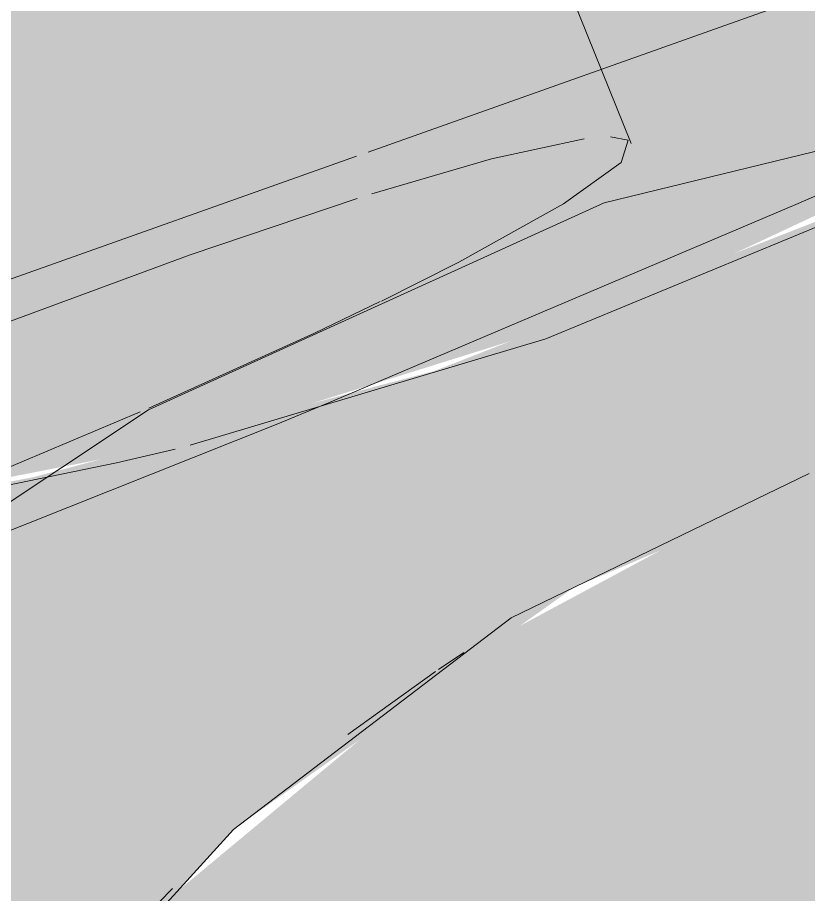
# Model space of a CAD drawing. Header units: metres. Extents: x 42.1 to 94.3, y -3.4 to 61.2.
# Drawn here: x 86.72117 to 86.73567, y 41.00335 to 41.01942 of the extents above; entities that cross this region are included whole.
import ezdxf

# ---------------------------------------------------------------- set-up
doc = ezdxf.new("R2010")
doc.units = ezdxf.units.M
doc.layers.add('P-PIPE', color=7, linetype='Continuous', lineweight=5)
doc.layers.add('P-SANR-FIXT', color=7, linetype='Continuous', lineweight=5)

# ---------------------------------------------------------------- blocks, each defined once
blk = doc.blocks.new('Caixa Sifonada Montada_100x150x50 Completa e Antiespuma - Caixas e Ralos - Esgoto - MEP - Tigre - Porta-grelha e grelha quadrados brancos - 100x150x50-55786-3D_DT_01')
at = {"layer": 'P-SANR-FIXT', "true_color": 0xe6e6e6, "transparency": 33554598}
h = blk.add_hatch(color=254, dxfattribs=at)
h.paths.add_polyline_path([(5.671906, 40.963622), (5.662621, 40.971608), (5.65877, 40.972987), (5.658051, 40.973239), (5.667881, 40.964691), (5.671862, 40.963633)])
h.paths.add_polyline_path([(5.697372, 41.007386), (5.697183, 41.010127), (5.692254, 41.014127), (5.693414, 41.010549), (5.69464, 41.00979), (5.69734, 41.007415)])
h.paths.add_polyline_path([(5.64958, 41.00922), (5.65199, 41.009432), (5.651919, 41.010159), (5.649842, 41.009422)])
h.paths.add_polyline_path([(5.661224, 41.010355), (5.66777, 41.011637), (5.675719, 41.014127), (5.682901, 41.017491), (5.688554, 41.021295), (5.688757, 41.021476), (5.687767, 41.022878), (5.675319, 41.018461), (5.672729, 41.024871), (5.671223, 41.024894), (5.665842, 41.023318), (5.661371, 41.021568), (5.661479, 41.021201), (5.666067, 41.022653), (5.661326, 41.018154), (5.661235, 41.011187)])
h.paths.add_polyline_path([(5.692498, 41.010915), (5.691428, 41.011523), (5.691559, 41.011289), (5.692211, 41.011029)])
h.paths.add_polyline_path([(5.653548, 41.017889), (5.653706, 41.018296), (5.65355, 41.017926)])
h.paths.add_polyline_path([(5.690595, 41.068165), (5.690325, 41.070039), (5.690124, 41.068481), (5.690486, 41.068291)])
h = blk.add_hatch(color=254, dxfattribs=at)
h.paths.add_polyline_path([(5.66751, 40.96479), (5.657488, 40.973506), (5.658143, 40.966479), (5.664935, 40.965474), (5.667047, 40.964913)])
h.paths.add_polyline_path([(5.662621, 40.971608), (5.660864, 40.973506), (5.658729, 40.97802), (5.658131, 40.983466), (5.659084, 40.989614), (5.662845, 40.997479), (5.667598, 41.003427), (5.668603, 41.004541), (5.674843, 41.008975), (5.680343, 41.011331), (5.685676, 41.012362), (5.692136, 41.011142), (5.693414, 41.010549), (5.692558, 41.014127), (5.697372, 41.009964), (5.697183, 41.012669), (5.697372, 41.012972), (5.697183, 41.015201), (5.696228, 41.015095), (5.691687, 41.017996), (5.688554, 41.021295), (5.686079, 41.01944), (5.679993, 41.015959), (5.67229, 41.012943), (5.664935, 41.010996), (5.661223, 41.010295), (5.661178, 41.006906), (5.654593, 41.004569), (5.657433, 40.974094), (5.659563, 40.972566), (5.662081, 40.971777)])
h.paths.add_polyline_path([(5.675319, 41.018461), (5.687767, 41.022878), (5.684199, 41.030219), (5.683105, 41.033535), (5.678935, 41.030219), (5.668802, 41.025363), (5.667385, 41.023825), (5.671865, 41.025049), (5.672795, 41.024707), (5.675031, 41.019175)])
blk.add_hatch(color=254, dxfattribs=at).paths.add_polyline_path([(5.670626, 40.964808), (5.670112, 40.96692), (5.669274, 40.969153), (5.668755, 40.974236), (5.669802, 40.980276), (5.6722, 40.986039), (5.675876, 40.991506), (5.680114, 40.995892), (5.684631, 40.999242), (5.689949, 41.00177), (5.691267, 41.002067), (5.680343, 41.011331), (5.678132, 41.010568), (5.672658, 41.00763), (5.667598, 41.003427), (5.663812, 40.999009), (5.660379, 40.99285), (5.65877, 40.988462), (5.658051, 40.982841), (5.659105, 40.977053), (5.660878, 40.973476), (5.669772, 40.965616), (5.670565, 40.964855)])
at = {"layer": 'P-SANR-FIXT', "color": 252, "true_color": 0x959595}
for p, q in [((5.675895, 41.01711), (5.672729, 41.024966)), ((5.691987, 41.024375), (5.671071, 41.016954)), ((5.670862, 41.01688), (5.654003, 41.010899)), ((5.680076, 41.015909), (5.67433, 41.013532)), ((5.67433, 41.013532), (5.667811, 41.011581)), ((5.67236, 41.007473), (5.672828, 41.007783)), ((5.670702, 41.006281), (5.672308, 41.007438))]:
    blk.add_line(p, q, dxfattribs=at)
at = {"layer": 'P-SANR-FIXT', "color": 9, "true_color": 0xc9c9c9}
for p, q in [((5.670874, 41.016104), (5.667811, 41.015068)), ((5.670087, 41.013637), (5.671296, 41.014215)), ((5.663444, 41.010737), (5.666895, 41.012195))]:
    blk.add_line(p, q, dxfattribs=at)
at = {"layer": 'P-SANR-FIXT', "color": 254, "true_color": 0xdbdbdb}
blk.add_line((5.667052, 41.012264), (5.670087, 41.013637), dxfattribs=at)
at = {"layer": 'P-SANR-FIXT'}
for points in [[(5.692136, 41.014491, 0), (5.68849, 41.017375, 0), (5.682849, 41.017838, 0), (5.675402, 41.016023, 0)], [(5.675402, 41.016023, 0), (5.667045, 41.012231, 0), (5.659097, 41.006947, 0), (5.654534, 41.002705, 0)]]:
    blk.add_polyline3d(points, dxfattribs=at)
at = {"layer": 'P-SANR-FIXT', "color": 9, "true_color": 0xc9c9c9}
for points in [[(5.671315, 41.014224, 0), (5.672733, 41.014936, 0), (5.674651, 41.016003, 0), (5.675711, 41.016765, 0), (5.67584, 41.017171, 0), (5.675515, 41.017231, 0)], [(5.675031, 41.017193, 0), (5.673337, 41.016829, 0), (5.67114, 41.016189, 0)], [(5.670422, 41.01239, 0), (5.678954, 41.016009, 0), (5.679673, 41.016321, 0)], [(5.667811, 41.015068, 0), (5.664355, 41.013792, 0), (5.660743, 41.012361, 0)]]:
    blk.add_polyline3d(points, dxfattribs=at)
at = {"layer": 'P-SANR-FIXT', "color": 252, "true_color": 0x959595}
for points in [[(5.659058, 41.00787, 0), (5.660181, 41.0083, 0), (5.669415, 41.011976, 0), (5.670422, 41.01239, 0)], [(5.667533, 41.011512, 0), (5.666459, 41.011258, 0), (5.66322, 41.010591, 0)], [(5.665912, 41.001765, 0), (5.66675, 41.002702, 0), (5.667485, 41.003462, 0)]]:
    blk.add_polyline3d(points, dxfattribs=at)

msp = doc.modelspace()

# ---------------------------------------------------------------- linework, layer by layer
at = {"layer": 'P-PIPE', "color": 252, "true_color": 0x959595}
msp.add_polyline3d([(86.720913, 40.999899, 0), (86.72513, 41.004541, 0), (86.73022, 41.008418, 0), (86.735682, 41.011063, 0)], dxfattribs=at)

# ---------------------------------------------------------------- block references
at = {"layer": 'P-SANR-FIXT', "color": 250, "true_color": 0x434342}
msp.add_blockref('Caixa Sifonada Montada_100x150x50 Completa e Antiespuma - Caixas e Ralos - Esgoto - MEP - Tigre - Porta-grelha e grelha quadrados brancos - 100x150x50-55786-3D_DT_01', (81.056527, 0), dxfattribs=at)

doc.saveas('drawing.dxf')
